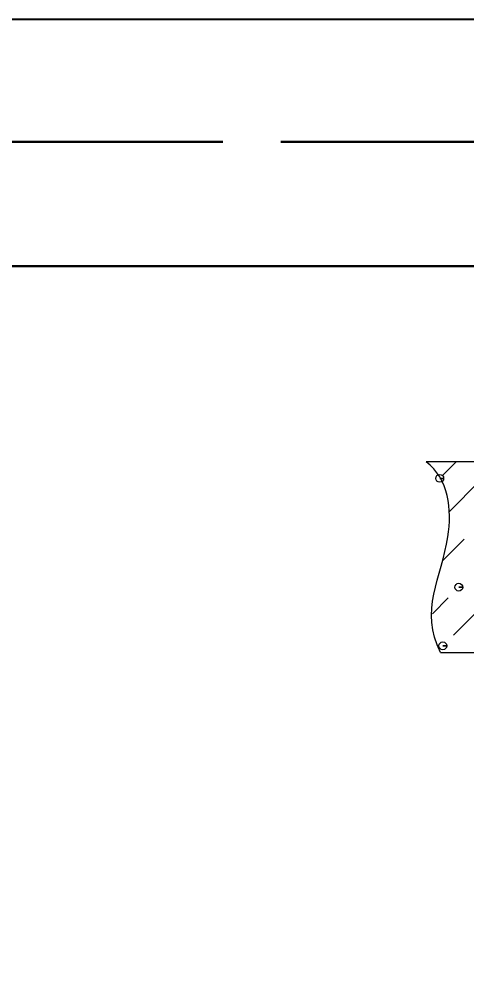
# Model space of a CAD drawing. Header units: millimetres. Extents: x 307 to 1784, y 295 to 1332.
# Drawn here: x 1242.93 to 1266.12, y 1139.13 to 1188.97 of the extents above; entities that cross this region are included whole.
import ezdxf

# ---------------------------------------------------------------- set-up
doc = ezdxf.new("R2010")
doc.units = ezdxf.units.MM
doc.linetypes.add('ACAD_ISO02W100', pattern=[15, 12, -3])
for name, color, linetype, lineweight in [('尺寸標注', 1, 'Continuous', 30), ('文字', 3, 'Continuous', 30), ('細實線', 1, 'Continuous', 13), ('虚线', 2, 'ACAD_ISO02W100', 30)]:
    doc.layers.add(name, color=color, linetype=linetype, lineweight=lineweight)
doc.styles.add('DIM', font='txt.shx', dxfattribs={"width": 0.7, "bigfont": 'chineset.shx'})
doc.dimstyles.new('mm+in(开孔纸尺寸)', dxfattribs={"dimscale": 3, "dimtxt": 3.8, "dimasz": 2, "dimexe": 1.25, "dimexo": 0.625, "dimgap": 2, "dimtad": 1, "dimtxsty": 'DIM', "dimcen": 0, "dimclrd": 256, "dimclre": 256, "dimclrt": 3, "dimadec": 0, "dimazin": 0, "dimtfac": 1, "dimtmove": 0, "dimatfit": 1, "dimfxl": 1, "dimlwd": -1, "dimarcsym": 0})

# ---------------------------------------------------------------- blocks, each defined once
blk = doc.blocks.new('*D33')
at = {"layer": 'Defpoints', "color": 0}
for p in [(1081.682, 1162.618), (1006.489, 971.515), (1310.802, 971.515)]:
    blk.add_point(p, dxfattribs=at)
at = {"layer": '尺寸標注', "lineweight": -2}
for p, q in [((1079.807, 1162.618), (1002.739, 1162.618)), ((1308.927, 971.515), (1002.739, 971.515))]:
    blk.add_line(p, q, dxfattribs=at)
at = {"layer": '尺寸標注'}
blk.add_line((1006.489, 1156.618), (1006.489, 977.515), dxfattribs=at)
for points in [[(1007.489, 1156.618), (1005.489, 1156.618), (1006.489, 1162.618)], [(1005.489, 977.515), (1007.489, 977.515), (1006.489, 971.515)]]:
    blk.add_solid(points, dxfattribs=at)
at = {"layer": '尺寸標注', "color": 3, "insert": (993.839, 1067.067), "char_height": 11.4, "attachment_point": 5, "rotation": 90, "style": 'DIM'}
blk.add_mtext('191,1mm [7 1/2"]', dxfattribs=at)

msp = doc.modelspace()

# ---------------------------------------------------------------- linework, layer by layer
msp.add_line((881.482, 1188.968), (1281.882, 1188.968))
at = {"layer": '文字'}
msp.add_lwpolyline([(1378.339, 1173.062, 0.016145), (1281.882, 1176.178), (881.482, 1176.178, 0.016145), (785.024, 1173.062, 0.375749), (705.942, 1094.291, 0.034269), (705.942, 848.565, 0.375749), (785.024, 769.793, 0.016145), (881.482, 766.678), (1281.882, 766.678, 0.016145), (1378.339, 769.793, 0.375749), (1457.421, 848.565, 0.034269), (1457.421, 1094.291, 0.375749)], format="xyb", close=True, dxfattribs=at)
at = {"layer": '細實線', "lineweight": 9}
for points, knots in [([(1264.766, 1156.18), (1263.652, 1158.323), (1264.829, 1160.088), (1265.149, 1162.163), (1265.149, 1162.163), (1265.369, 1163.585), (1265.185, 1165.154), (1264.024, 1166.048)], [0, 0, 0, 0, 0.333333, 0.333333, 0.333333, 0.333333, 1, 1, 1, 1]), ([(1264.724, 1165.192), (1264.724, 1165.192), (1264.927, 1165.192), (1264.927, 1165.192), (1264.927, 1165.192), (1264.927, 1165.304), (1264.836, 1165.395), (1264.724, 1165.395), (1264.724, 1165.395), (1264.612, 1165.395), (1264.521, 1165.304), (1264.521, 1165.192), (1264.521, 1165.192), (1264.521, 1165.08), (1264.612, 1164.989), (1264.724, 1164.989), (1264.724, 1164.989), (1264.836, 1164.989), (1264.927, 1165.08), (1264.927, 1165.192), (1264.927, 1165.192), (1264.927, 1165.192), (1264.724, 1165.192), (1264.724, 1165.192)], [0, 0, 0, 0, 0.142857, 0.142857, 0.142857, 0.142857, 0.285714, 0.285714, 0.285714, 0.285714, 0.428571, 0.428571, 0.428571, 0.428571, 0.571429, 0.571429, 0.571429, 0.571429, 0.714286, 0.714286, 0.714286, 0.714286, 1, 1, 1, 1]), ([(1265.712, 1159.557), (1265.712, 1159.557), (1265.915, 1159.557), (1265.915, 1159.557), (1265.915, 1159.557), (1265.915, 1159.669), (1265.824, 1159.76), (1265.712, 1159.76), (1265.712, 1159.76), (1265.6, 1159.76), (1265.509, 1159.669), (1265.509, 1159.557), (1265.509, 1159.557), (1265.509, 1159.445), (1265.6, 1159.353), (1265.712, 1159.353), (1265.712, 1159.353), (1265.824, 1159.353), (1265.915, 1159.445), (1265.915, 1159.557), (1265.915, 1159.557), (1265.915, 1159.557), (1265.712, 1159.557), (1265.712, 1159.557)], [0, 0, 0, 0, 0.142857, 0.142857, 0.142857, 0.142857, 0.285714, 0.285714, 0.285714, 0.285714, 0.428571, 0.428571, 0.428571, 0.428571, 0.571429, 0.571429, 0.571429, 0.571429, 0.714286, 0.714286, 0.714286, 0.714286, 1, 1, 1, 1]), ([(1264.883, 1156.521), (1264.883, 1156.521), (1265.087, 1156.521), (1265.087, 1156.521), (1265.087, 1156.521), (1265.087, 1156.633), (1264.996, 1156.724), (1264.883, 1156.724), (1264.883, 1156.724), (1264.772, 1156.724), (1264.68, 1156.633), (1264.68, 1156.521), (1264.68, 1156.521), (1264.68, 1156.409), (1264.772, 1156.318), (1264.883, 1156.318), (1264.883, 1156.318), (1264.996, 1156.318), (1265.087, 1156.409), (1265.087, 1156.521), (1265.087, 1156.521), (1265.087, 1156.521), (1264.883, 1156.521), (1264.883, 1156.521)], [0, 0, 0, 0, 0.142857, 0.142857, 0.142857, 0.142857, 0.285714, 0.285714, 0.285714, 0.285714, 0.428571, 0.428571, 0.428571, 0.428571, 0.571429, 0.571429, 0.571429, 0.571429, 0.714286, 0.714286, 0.714286, 0.714286, 1, 1, 1, 1])]:
    msp.add_open_spline(points, degree=3, knots=knots, dxfattribs=at)
for points in [[(1303.418, 1166.05), (1303.418, 1166.05), (1264.026, 1166.05), (1264.026, 1166.05)], [(1264.883, 1165.352), (1264.883, 1165.352), (1265.582, 1166.05), (1265.582, 1166.05)], [(1265.19, 1163.451), (1265.19, 1163.451), (1266.814, 1165.075), (1266.814, 1165.075)], [(1264.88, 1160.934), (1264.88, 1160.934), (1265.986, 1162.039), (1265.986, 1162.039)], [(1265.436, 1157.074), (1265.436, 1157.074), (1268.194, 1159.832), (1268.194, 1159.832)], [(1264.34, 1158.185), (1264.34, 1158.185), (1265.159, 1159.004), (1265.159, 1159.004)], [(1264.769, 1156.18), (1264.769, 1156.18), (1305.066, 1156.18), (1305.066, 1156.18)]]:
    msp.add_open_spline(points, degree=3, dxfattribs=at)
at = {"layer": '虚线'}
msp.add_line((881.482, 1182.618), (1281.882, 1182.618), dxfattribs=at)

# ---------------------------------------------------------------- dimensions: what is measured, and where the dimension line sits
at = {"layer": '尺寸標注'}
dim = msp.add_linear_dim(base=(1006.489, 971.515), p1=(1081.682, 1162.618), p2=(1310.802, 971.515), angle=90, dimstyle='mm+in(开孔纸尺寸)', override={"dimpost": 'mm', "dimtofl": 0}, dxfattribs=at)
dim.commit()
dim.dimension.update_dxf_attribs({"geometry": '*D33', "text_midpoint": (1006.489, 1067.067), "dimtype": 160})

doc.saveas('drawing.dxf')
